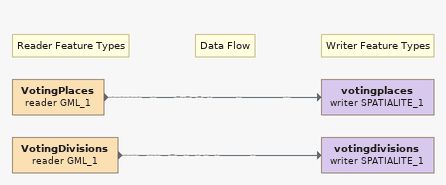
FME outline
Note: Reader Feature Types
VotingPlaces (reader GML_1)
    -> votingplaces (writer SPATIALITE_1)
Note: Data Flow
Note: Writer Feature Types
votingplaces (writer SPATIALITE_1)
VotingDivisions (reader GML_1)
    -> votingdivisions (writer SPATIALITE_1)
votingdivisions (writer SPATIALITE_1)
